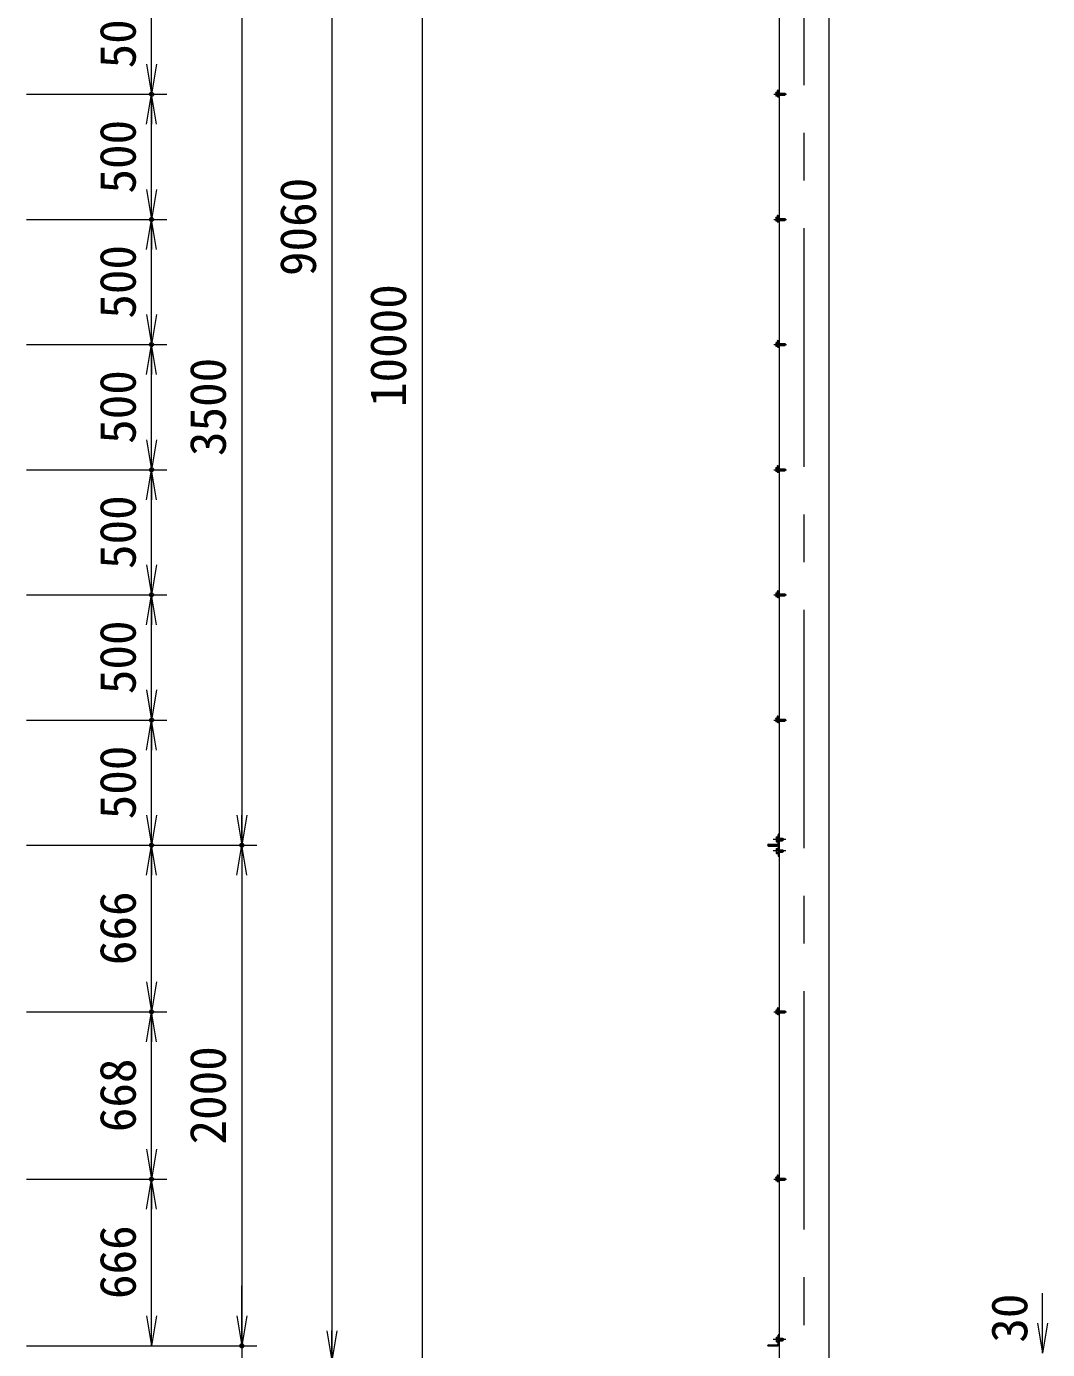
# Model space of a CAD drawing. Units: millimetres at full size. Extents: x -12600 to 12600, y -8910 to 8910.
# Drawn here: x -4337 to -259, y -1998 to 3288 of the extents above; entities that cross this region are included whole.
import ezdxf
from ezdxf.enums import TextEntityAlignment as Align

# ---------------------------------------------------------------- set-up
doc = ezdxf.new("R2010")
doc.units = ezdxf.units.MM
doc.header["$LTSCALE"] = 30
doc.header["$PDMODE"] = 32
doc.header["$PDSIZE"] = 15
doc.linetypes.add('USER1', pattern=[50.8, 31.75, -6.35, 6.35, -6.35])
for name, color, linetype, lineweight in [('0-1_D-STR-DIM', 7, 'Continuous', 13), ('0-2_D-BMK', 2, 'USER1', 13), ('0-3_D-STR3', 3, 'Continuous', 13), ('0-4_D-STR1', 1, 'Continuous', 18), ('0-6_0', 7, 'Continuous', 18)]:
    doc.layers.add(name, color=color, linetype=linetype, lineweight=lineweight)
doc.layers.add('0-7_Defpoints', color=253, linetype='Continuous')
doc.styles.add('ＭＳ ゴシック', font='')
doc.styles.get('ＭＳ ゴシック').set_extended_font_data('MS Gothic')

# ---------------------------------------------------------------- blocks, each defined once
blk = doc.blocks.new('_Open')
at = {"layer": '0-6_0'}
blk.add_line((-30, 5), (0, 0), dxfattribs=at)
blk.add_lwpolyline([(-30, -5), (0, 0), (-30, 0)], dxfattribs=at)

msp = doc.modelspace()

# ---------------------------------------------------------------- linework, layer by layer
at = {"layer": '0-1_D-STR-DIM'}
for p, q in [((-3117.14, 7017.35), (-3117.14, -2042.65)), ((-2757.14, 7017.35), (-2757.14, -2982.65)), ((-3837.14, 3017.35), (-3837.14, 3517.35)), ((-3477.14, 3517.35), (-3477.14, 17.35)), ((-4337.14, 3017.35), (-3777.14, 3017.35)), ((-4337.14, 3017.35), (-3777.14, 3017.35)), ((-3837.14, 2517.35), (-3837.14, 3017.35)), ((-4337.14, 2517.35), (-3777.14, 2517.35)), ((-4337.14, 2517.35), (-3777.14, 2517.35)), ((-3837.14, 2017.35), (-3837.14, 2517.35)), ((-4337.14, 2017.35), (-3777.14, 2017.35)), ((-4337.14, 2017.35), (-3777.14, 2017.35)), ((-3837.14, 1517.35), (-3837.14, 2017.35)), ((-4337.14, 1517.35), (-3777.14, 1517.35)), ((-4337.14, 1517.35), (-3777.14, 1517.35)), ((-3837.14, 1017.35), (-3837.14, 1517.35)), ((-4337.14, 1017.35), (-3777.14, 1017.35)), ((-4337.14, 1017.35), (-3777.14, 1017.35)), ((-3837.14, 517.35), (-3837.14, 1017.35)), ((-4337.14, 517.35), (-3777.14, 517.35)), ((-4337.14, 517.35), (-3777.14, 517.35)), ((-3837.14, 17.35), (-3837.14, 517.35)), ((-4337.14, 17.35), (-3777.14, 17.35)), ((-4337.14, 17.35), (-3777.14, 17.35)), ((-4337.14, 17.35), (-3417.14, 17.35)), ((-4337.14, 17.35), (-3417.14, 17.35)), ((-3837.14, -648.65), (-3837.14, 17.35)), ((-3477.14, 17.35), (-3477.14, -1982.65)), ((-4337.14, -648.65), (-3777.14, -648.65)), ((-4337.14, -648.65), (-3777.14, -648.65)), ((-3837.14, -1316.65), (-3837.14, -648.65)), ((-4337.14, -1316.65), (-3777.14, -1316.65)), ((-4337.14, -1316.65), (-3777.14, -1316.65)), ((-3837.14, -1982.65), (-3837.14, -1316.65)), ((-3477.14, -1862.65), (-3477.14, -1742.65)), ((-278.77, -1892.65), (-278.77, -1772.65)), ((-4337.14, -1982.65), (-3777.14, -1982.65)), ((-4337.14, -1982.65), (-3417.14, -1982.65)), ((-4337.14, -1982.65), (-3417.14, -1982.65)), ((-3477.14, -1982.65), (-3477.14, -2042.65))]:
    msp.add_line(p, q, dxfattribs=at)
at = {"layer": '0-2_D-BMK'}
for p, q in [((-1231.25, -3042.65), (-1231.25, 7077.35)), ((-1351.57, 3017.35), (-1301.57, 3017.35)), ((-1351.57, 2517.35), (-1301.57, 2517.35)), ((-1351.57, 2017.35), (-1301.57, 2017.35)), ((-1351.57, 1517.35), (-1301.57, 1517.35)), ((-1351.57, 1017.35), (-1301.57, 1017.35)), ((-1351.57, 517.35), (-1301.57, 517.35)), ((-1304.34, 40.35), (-1354.34, 40.35)), ((-1304.34, -5.65), (-1354.34, -5.65)), ((-1351.57, -648.65), (-1301.57, -648.65)), ((-1351.57, -1316.65), (-1301.57, -1316.65)), ((-1304.34, -1957.65), (-1354.34, -1957.65))]:
    msp.add_line(p, q, dxfattribs=at)
at = {"layer": '0-3_D-STR3'}
for p, q in [((-1344.55, 3023.65), (-1343.85, 3024.85)), ((-1344.55, 3023.65), (-1344.55, 3011.05)), ((-1339.25, 3024.85), (-1343.85, 3024.85)), ((-1339.25, 3021.1), (-1343.85, 3021.1)), ((-1339.25, 3013.59), (-1343.85, 3013.59)), ((-1339.25, 3030.35), (-1339.25, 3010.35)), ((-1339.25, 3024.85), (-1339.25, 3009.84)), ((-1336.25, 3033.35), (-1331.25, 3033.35)), ((-1336.25, 3029.85), (-1336.25, 3010.85)), ((-1336.25, 3021.35), (-1308.45, 3021.35)), ((-1336.25, 3020.6), (-1307.7, 3020.6)), ((-1336.25, 3014.1), (-1307.7, 3014.1)), ((-1336.25, 3013.35), (-1308.45, 3013.35)), ((-1335.75, 3030.35), (-1331.25, 3030.35)), ((-1331.25, 3033.35), (-1331.25, 3030.35)), ((-1308.45, 3021.35), (-1307.25, 3020.15)), ((-1308.45, 3021.35), (-1308.45, 3013.35)), ((-1308.45, 3013.35), (-1307.25, 3014.55)), ((-1307.25, 3020.15), (-1307.25, 3014.55)), ((-1344.55, 3011.05), (-1343.85, 3009.84)), ((-1339.25, 3009.84), (-1343.85, 3009.84)), ((-1336.25, 3007.35), (-1331.25, 3007.35)), ((-1335.75, 3010.35), (-1331.25, 3010.35)), ((-1331.25, 3010.35), (-1331.25, 3007.35)), ((-1344.55, 2523.65), (-1343.85, 2524.85)), ((-1344.55, 2523.65), (-1344.55, 2511.05)), ((-1344.55, 2511.05), (-1343.85, 2509.84)), ((-1339.25, 2524.85), (-1343.85, 2524.85)), ((-1339.25, 2521.1), (-1343.85, 2521.1)), ((-1339.25, 2513.59), (-1343.85, 2513.59)), ((-1339.25, 2509.84), (-1343.85, 2509.84)), ((-1339.25, 2530.35), (-1339.25, 2510.35)), ((-1339.25, 2524.85), (-1339.25, 2509.84)), ((-1336.25, 2533.35), (-1331.25, 2533.35)), ((-1336.25, 2529.85), (-1336.25, 2510.85)), ((-1336.25, 2521.35), (-1308.45, 2521.35)), ((-1336.25, 2520.6), (-1307.7, 2520.6)), ((-1336.25, 2514.1), (-1307.7, 2514.1)), ((-1336.25, 2513.35), (-1308.45, 2513.35)), ((-1336.25, 2507.35), (-1331.25, 2507.35)), ((-1335.75, 2530.35), (-1331.25, 2530.35)), ((-1335.75, 2510.35), (-1331.25, 2510.35)), ((-1331.25, 2533.35), (-1331.25, 2530.35)), ((-1331.25, 2510.35), (-1331.25, 2507.35)), ((-1308.45, 2521.35), (-1307.25, 2520.15)), ((-1308.45, 2521.35), (-1308.45, 2513.35)), ((-1308.45, 2513.35), (-1307.25, 2514.55)), ((-1307.25, 2520.15), (-1307.25, 2514.55)), ((-1344.55, 2023.65), (-1343.85, 2024.85)), ((-1344.55, 2023.65), (-1344.55, 2011.05)), ((-1344.55, 2011.05), (-1343.85, 2009.84)), ((-1339.25, 2024.85), (-1343.85, 2024.85)), ((-1339.25, 2021.1), (-1343.85, 2021.1)), ((-1339.25, 2013.59), (-1343.85, 2013.59)), ((-1339.25, 2009.84), (-1343.85, 2009.84)), ((-1339.25, 2030.35), (-1339.25, 2010.35)), ((-1339.25, 2024.85), (-1339.25, 2009.84)), ((-1336.25, 2033.35), (-1331.25, 2033.35)), ((-1336.25, 2029.85), (-1336.25, 2010.85)), ((-1336.25, 2021.35), (-1308.45, 2021.35)), ((-1336.25, 2020.6), (-1307.7, 2020.6)), ((-1336.25, 2014.1), (-1307.7, 2014.1)), ((-1336.25, 2013.35), (-1308.45, 2013.35)), ((-1335.75, 2030.35), (-1331.25, 2030.35)), ((-1335.75, 2010.35), (-1331.25, 2010.35)), ((-1331.25, 2033.35), (-1331.25, 2030.35)), ((-1331.25, 2010.35), (-1331.25, 2007.35)), ((-1308.45, 2021.35), (-1307.25, 2020.15)), ((-1308.45, 2021.35), (-1308.45, 2013.35)), ((-1308.45, 2013.35), (-1307.25, 2014.55)), ((-1307.25, 2020.15), (-1307.25, 2014.55)), ((-1336.25, 2007.35), (-1331.25, 2007.35)), ((-1336.25, 1533.35), (-1331.25, 1533.35)), ((-1331.25, 1533.35), (-1331.25, 1530.35)), ((-1344.55, 1523.65), (-1343.85, 1524.85)), ((-1344.55, 1523.65), (-1344.55, 1511.05)), ((-1344.55, 1511.05), (-1343.85, 1509.84)), ((-1339.25, 1524.85), (-1343.85, 1524.85)), ((-1339.25, 1521.1), (-1343.85, 1521.1)), ((-1339.25, 1513.59), (-1343.85, 1513.59)), ((-1339.25, 1509.84), (-1343.85, 1509.84)), ((-1339.25, 1530.35), (-1339.25, 1510.35)), ((-1339.25, 1524.85), (-1339.25, 1509.84)), ((-1336.25, 1529.85), (-1336.25, 1510.85)), ((-1336.25, 1521.35), (-1308.45, 1521.35)), ((-1336.25, 1520.6), (-1307.7, 1520.6)), ((-1336.25, 1514.1), (-1307.7, 1514.1)), ((-1336.25, 1513.35), (-1308.45, 1513.35)), ((-1336.25, 1507.35), (-1331.25, 1507.35)), ((-1335.75, 1530.35), (-1331.25, 1530.35)), ((-1335.75, 1510.35), (-1331.25, 1510.35)), ((-1331.25, 1510.35), (-1331.25, 1507.35)), ((-1308.45, 1521.35), (-1307.25, 1520.15)), ((-1308.45, 1521.35), (-1308.45, 1513.35)), ((-1308.45, 1513.35), (-1307.25, 1514.55)), ((-1307.25, 1520.15), (-1307.25, 1514.55)), ((-1344.55, 1023.65), (-1343.85, 1024.85)), ((-1344.55, 1023.65), (-1344.55, 1011.05)), ((-1344.55, 1011.05), (-1343.85, 1009.84)), ((-1339.25, 1024.85), (-1343.85, 1024.85)), ((-1339.25, 1021.1), (-1343.85, 1021.1)), ((-1339.25, 1013.59), (-1343.85, 1013.59)), ((-1339.25, 1009.84), (-1343.85, 1009.84)), ((-1339.25, 1030.35), (-1339.25, 1010.35)), ((-1339.25, 1024.85), (-1339.25, 1009.84)), ((-1336.25, 1033.35), (-1331.25, 1033.35)), ((-1336.25, 1029.85), (-1336.25, 1010.85)), ((-1336.25, 1021.35), (-1308.45, 1021.35)), ((-1336.25, 1020.6), (-1307.7, 1020.6)), ((-1336.25, 1014.1), (-1307.7, 1014.1)), ((-1336.25, 1013.35), (-1308.45, 1013.35)), ((-1336.25, 1007.35), (-1331.25, 1007.35)), ((-1335.75, 1030.35), (-1331.25, 1030.35)), ((-1335.75, 1010.35), (-1331.25, 1010.35)), ((-1331.25, 1033.35), (-1331.25, 1030.35)), ((-1331.25, 1010.35), (-1331.25, 1007.35)), ((-1308.45, 1021.35), (-1307.25, 1020.15)), ((-1308.45, 1021.35), (-1308.45, 1013.35)), ((-1308.45, 1013.35), (-1307.25, 1014.55)), ((-1307.25, 1020.15), (-1307.25, 1014.55)), ((-1339.25, 530.35), (-1339.25, 510.35)), ((-1336.25, 533.35), (-1331.25, 533.35)), ((-1336.25, 529.85), (-1336.25, 510.85)), ((-1335.75, 530.35), (-1331.25, 530.35)), ((-1331.25, 533.35), (-1331.25, 530.35)), ((-1344.55, 523.65), (-1343.85, 524.85)), ((-1344.55, 523.65), (-1344.55, 511.05)), ((-1344.55, 511.05), (-1343.85, 509.84)), ((-1339.25, 524.85), (-1343.85, 524.85)), ((-1339.25, 521.1), (-1343.85, 521.1)), ((-1339.25, 513.59), (-1343.85, 513.59)), ((-1339.25, 509.84), (-1343.85, 509.84)), ((-1339.25, 524.85), (-1339.25, 509.84)), ((-1336.25, 521.35), (-1308.45, 521.35)), ((-1336.25, 520.6), (-1307.7, 520.6)), ((-1336.25, 514.1), (-1307.7, 514.1)), ((-1336.25, 513.35), (-1308.45, 513.35)), ((-1336.25, 507.35), (-1331.25, 507.35)), ((-1335.75, 510.35), (-1331.25, 510.35)), ((-1331.25, 510.35), (-1331.25, 507.35)), ((-1308.45, 521.35), (-1307.25, 520.15)), ((-1308.45, 521.35), (-1308.45, 513.35)), ((-1308.45, 513.35), (-1307.25, 514.55)), ((-1307.25, 520.15), (-1307.25, 514.55)), ((-1342.25, 48.6), (-1341.34, 50.16)), ((-1342.25, 48.6), (-1342.25, 32.1)), ((-1342.25, 32.1), (-1341.34, 30.53)), ((-1342.25, 2.6), (-1341.34, 4.16)), ((-1342.25, 2.6), (-1342.25, -13.9)), ((-1341.34, 50.16), (-1335.25, 50.16)), ((-1341.34, 45.25), (-1335.25, 45.25)), ((-1341.34, 35.44), (-1335.25, 35.44)), ((-1341.34, 30.53), (-1335.25, 30.53)), ((-1341.34, 4.16), (-1335.25, 4.16)), ((-1335.25, 50.16), (-1335.25, 30.53)), ((-1335.25, 4.16), (-1335.25, -15.47)), ((-1331.25, 45.35), (-1316.75, 45.35)), ((-1331.25, 44.45), (-1315.85, 44.45)), ((-1331.25, 36.25), (-1315.85, 36.25)), ((-1331.25, 35.35), (-1316.75, 35.35)), ((-1316.75, 45.35), (-1315.25, 43.85)), ((-1315.25, 43.85), (-1315.25, 36.85)), ((-1342.25, -13.9), (-1341.34, -15.47)), ((-1341.34, -0.75), (-1335.25, -0.75)), ((-1341.34, -10.56), (-1335.25, -10.56)), ((-1341.34, -15.47), (-1335.25, -15.47)), ((-1331.25, -0.65), (-1316.75, -0.65)), ((-1331.25, -1.55), (-1315.85, -1.55)), ((-1331.25, -9.75), (-1315.85, -9.75)), ((-1331.25, -10.65), (-1316.75, -10.65)), ((-1316.75, -0.65), (-1315.25, -2.15)), ((-1315.25, -2.15), (-1315.25, -9.15)), ((-1336.25, -632.65), (-1331.25, -632.65)), ((-1331.25, -632.65), (-1331.25, -635.65)), ((-1344.55, -642.35), (-1343.85, -641.15)), ((-1344.55, -642.35), (-1344.55, -654.95)), ((-1344.55, -654.95), (-1343.85, -656.16)), ((-1339.25, -641.15), (-1343.85, -641.15)), ((-1339.25, -644.9), (-1343.85, -644.9)), ((-1339.25, -652.41), (-1343.85, -652.41)), ((-1339.25, -656.16), (-1343.85, -656.16)), ((-1339.25, -635.65), (-1339.25, -655.65)), ((-1339.25, -641.15), (-1339.25, -656.16)), ((-1336.25, -636.15), (-1336.25, -655.15)), ((-1336.25, -644.65), (-1308.45, -644.65)), ((-1336.25, -645.4), (-1307.7, -645.4)), ((-1336.25, -651.9), (-1307.7, -651.9)), ((-1336.25, -652.65), (-1308.45, -652.65)), ((-1336.25, -658.65), (-1331.25, -658.65)), ((-1335.75, -635.65), (-1331.25, -635.65)), ((-1335.75, -655.65), (-1331.25, -655.65)), ((-1331.25, -655.65), (-1331.25, -658.65)), ((-1308.45, -644.65), (-1307.25, -645.85)), ((-1308.45, -644.65), (-1308.45, -652.65)), ((-1308.45, -652.65), (-1307.25, -651.45)), ((-1307.25, -645.85), (-1307.25, -651.45)), ((-1344.55, -1310.35), (-1343.85, -1309.15)), ((-1344.55, -1310.35), (-1344.55, -1322.95)), ((-1339.25, -1309.15), (-1343.85, -1309.15)), ((-1339.25, -1312.9), (-1343.85, -1312.9)), ((-1339.25, -1320.41), (-1343.85, -1320.41)), ((-1339.25, -1303.65), (-1339.25, -1323.65)), ((-1339.25, -1309.15), (-1339.25, -1324.16)), ((-1336.25, -1300.65), (-1331.25, -1300.65)), ((-1336.25, -1304.15), (-1336.25, -1323.15)), ((-1336.25, -1312.65), (-1308.45, -1312.65)), ((-1336.25, -1313.4), (-1307.7, -1313.4)), ((-1336.25, -1319.9), (-1307.7, -1319.9)), ((-1336.25, -1320.65), (-1308.45, -1320.65)), ((-1335.75, -1303.65), (-1331.25, -1303.65)), ((-1331.25, -1300.65), (-1331.25, -1303.65)), ((-1308.45, -1312.65), (-1307.25, -1313.85)), ((-1308.45, -1312.65), (-1308.45, -1320.65)), ((-1308.45, -1320.65), (-1307.25, -1319.45)), ((-1307.25, -1313.85), (-1307.25, -1319.45)), ((-1344.55, -1322.95), (-1343.85, -1324.16)), ((-1339.25, -1324.16), (-1343.85, -1324.16)), ((-1336.25, -1326.65), (-1331.25, -1326.65)), ((-1335.75, -1323.65), (-1331.25, -1323.65)), ((-1331.25, -1323.65), (-1331.25, -1326.65)), ((-1342.25, -1949.4), (-1341.34, -1947.84)), ((-1342.25, -1949.4), (-1342.25, -1965.9)), ((-1341.34, -1947.84), (-1335.25, -1947.84)), ((-1341.34, -1952.75), (-1335.25, -1952.75)), ((-1335.25, -1947.84), (-1335.25, -1967.47)), ((-1331.25, -1952.65), (-1316.75, -1952.65)), ((-1331.25, -1953.55), (-1315.85, -1953.55)), ((-1316.75, -1952.65), (-1315.25, -1954.15)), ((-1315.25, -1954.15), (-1315.25, -1961.15)), ((-1342.25, -1965.9), (-1341.34, -1967.47)), ((-1341.34, -1962.56), (-1335.25, -1962.56)), ((-1341.34, -1967.47), (-1335.25, -1967.47)), ((-1331.25, -1961.75), (-1315.85, -1961.75)), ((-1331.25, -1962.65), (-1316.75, -1962.65))]:
    msp.add_line(p, q, dxfattribs=at)
for points in [[(-1316.75, 45.35), (-1316.75, 35.35), (-1315.25, 36.85)], [(-1316.75, -0.65), (-1316.75, -10.65), (-1315.25, -9.15)], [(-1316.75, -1952.65), (-1316.75, -1962.65), (-1315.25, -1961.15)]]:
    msp.add_lwpolyline(points, dxfattribs=at)
for centre, radius, start, end in [((-1341.11, 3022.98), 3.32, 145.61585, 214.38415), ((-1332.01, 3017.35), 12.42, 162.4121, 197.5879), ((-1341.11, 3011.72), 3.32, 145.61585, 214.38415), ((-1336.25, 3030.35), 3, 90, 180), ((-1335.75, 3029.85), 0.5, 90, 180), ((-1336.25, 3010.35), 3, 180, 270), ((-1335.75, 3010.85), 0.5, 180, 270), ((-1341.11, 2522.98), 3.32, 145.61585, 214.38415), ((-1332.01, 2517.35), 12.42, 162.4121, 197.5879), ((-1341.11, 2511.72), 3.32, 145.61585, 214.38415), ((-1336.25, 2530.35), 3, 90, 180), ((-1336.25, 2510.35), 3, 180, 270), ((-1335.75, 2529.85), 0.5, 90, 180), ((-1335.75, 2510.85), 0.5, 180, 270), ((-1341.11, 2022.98), 3.32, 145.61585, 214.38415), ((-1332.01, 2017.35), 12.42, 162.4121, 197.5879), ((-1341.11, 2011.72), 3.32, 145.61585, 214.38415), ((-1336.25, 2030.35), 3, 90, 180), ((-1336.25, 2010.35), 3, 180, 270), ((-1335.75, 2029.85), 0.5, 90, 180), ((-1335.75, 2010.85), 0.5, 180, 270), ((-1336.25, 1530.35), 3, 90, 180), ((-1341.11, 1522.98), 3.32, 145.61585, 214.38415), ((-1332.01, 1517.35), 12.42, 162.4121, 197.5879), ((-1341.11, 1511.72), 3.32, 145.61585, 214.38415), ((-1336.25, 1510.35), 3, 180, 270), ((-1335.75, 1529.85), 0.5, 90, 180), ((-1335.75, 1510.85), 0.5, 180, 270), ((-1341.11, 1022.98), 3.32, 145.61585, 214.38415), ((-1332.01, 1017.35), 12.42, 162.4121, 197.5879), ((-1341.11, 1011.72), 3.32, 145.61585, 214.38415), ((-1336.25, 1030.35), 3, 90, 180), ((-1336.25, 1010.35), 3, 180, 270), ((-1335.75, 1029.85), 0.5, 90, 180), ((-1335.75, 1010.85), 0.5, 180, 270), ((-1336.25, 530.35), 3, 90, 180), ((-1335.75, 529.85), 0.5, 90, 180), ((-1341.11, 522.98), 3.32, 145.61585, 214.38415), ((-1332.01, 517.35), 12.42, 162.4121, 197.5879), ((-1341.11, 511.72), 3.32, 145.61585, 214.38415), ((-1336.25, 510.35), 3, 180, 270), ((-1335.75, 510.85), 0.5, 180, 270), ((-1337.76, 47.71), 4.34, 145.61575, 214.38425), ((-1337.76, 32.99), 4.34, 145.61575, 214.38425), ((-1337.76, 1.71), 4.34, 145.61575, 214.38425), ((-1325.86, 40.35), 16.24, 162.41205, 197.58795), ((-1337.76, -13.01), 4.34, 145.61575, 214.38425), ((-1325.86, -5.65), 16.24, 162.41205, 197.58795), ((-1336.25, -635.65), 3, 90, 180), ((-1341.11, -643.02), 3.32, 145.61585, 214.38415), ((-1332.01, -648.65), 12.42, 162.4121, 197.5879), ((-1341.11, -654.28), 3.32, 145.61585, 214.38415), ((-1336.25, -655.65), 3, 180, 270), ((-1335.75, -636.15), 0.5, 90, 180), ((-1335.75, -655.15), 0.5, 180, 270), ((-1341.11, -1311.02), 3.32, 145.61585, 214.38415), ((-1332.01, -1316.65), 12.42, 162.4121, 197.5879), ((-1341.11, -1322.28), 3.32, 145.61585, 214.38415), ((-1336.25, -1303.65), 3, 90, 180), ((-1335.75, -1304.15), 0.5, 90, 180), ((-1336.25, -1323.65), 3, 180, 270), ((-1335.75, -1323.15), 0.5, 180, 270), ((-1337.76, -1950.29), 4.34, 145.61575, 214.38425), ((-1325.86, -1957.65), 16.24, 162.41205, 197.58795), ((-1337.76, -1965.01), 4.34, 145.61575, 214.38425)]:
    msp.add_arc(centre, radius, start, end, dxfattribs=at)
at = {"layer": '0-4_D-STR1'}
for p, q in [((-1331.25, 7017.35), (-1331.25, -2982.65)), ((-1335.25, 25.85), (-1335.25, 59.35)), ((-1332.25, 62.35), (-1331.25, 62.35)), ((-1331.25, 22.35), (-1331.25, 62.35)), ((-1376.25, 17.35), (-1376.25, 18.35)), ((-1376.25, 17.35), (-1336.25, 17.35)), ((-1376.25, 17.35), (-1376.25, 16.35)), ((-1376.25, 17.35), (-1336.25, 17.35)), ((-1373.25, 21.35), (-1339.75, 21.35)), ((-1373.25, 13.35), (-1339.75, 13.35)), ((-1335.25, 8.85), (-1335.25, -24.65)), ((-1331.25, 12.35), (-1331.25, -27.65)), ((-1332.25, -27.65), (-1331.25, -27.65)), ((-1335.25, -1974.15), (-1335.25, -1940.65)), ((-1332.25, -1937.65), (-1331.25, -1937.65)), ((-1331.25, -1977.65), (-1331.25, -1937.65)), ((-1376.25, -1982.65), (-1376.25, -1981.65)), ((-1376.25, -1982.65), (-1336.25, -1982.65)), ((-1373.25, -1978.65), (-1339.75, -1978.65))]:
    msp.add_line(p, q, dxfattribs=at)
msp.add_lwpolyline([(-1331.25, -2982.65), (-1131.25, -2982.65), (-1131.25, 7017.35)], dxfattribs=at)
for centre, radius, start, end in [((-1332.25, 59.35), 3, 90, 180), ((-1373.25, 18.35), 3, 90, 180), ((-1373.25, 16.35), 3, 180, 270), ((-1339.75, 25.85), 4.5, 270, 0), ((-1339.75, 8.85), 4.5, 0, 90), ((-1336.25, 22.35), 5, 270, 0), ((-1336.25, 12.35), 5, 0, 90), ((-1332.25, -24.65), 3, 180, 270), ((-1332.25, -1940.65), 3, 90, 180), ((-1373.25, -1981.65), 3, 90, 180), ((-1339.75, -1974.15), 4.5, 270, 0), ((-1336.25, -1977.65), 5, 270, 0)]:
    msp.add_arc(centre, radius, start, end, dxfattribs=at)
at = {"layer": '0-7_Defpoints'}
for p in [(-3837.14, 3017.35), (-3837.14, 2517.35), (-3837.14, 2017.35), (-3837.14, 1517.35), (-3837.14, 1017.35), (-3837.14, 517.35), (-3837.14, 17.35), (-3477.14, 17.35), (-3837.14, -648.65), (-3837.14, -1316.65), (-3477.14, -1982.65)]:
    msp.add_point(p, dxfattribs=at)

# ---------------------------------------------------------------- block references
at = {"layer": '0-1_D-STR-DIM', "xscale": 4, "yscale": 4}
for p, rotation in [((-3837.14, 3017.35), 270), ((-3837.14, 3017.35), 90), ((-3837.14, 2517.35), 270), ((-3837.14, 2517.35), 90), ((-3837.14, 2017.35), 270), ((-3837.14, 2017.35), 90), ((-3837.14, 1517.35), 270), ((-3837.14, 1517.35), 90), ((-3837.14, 1017.35), 270), ((-3837.14, 1017.35), 90), ((-3837.14, 517.35), 270), ((-3837.14, 517.35), 90), ((-3837.14, 17.35), 270), ((-3477.14, 17.35), 270), ((-3837.14, 17.35), 90), ((-3477.14, 17.35), 90), ((-3837.14, -648.65), 270), ((-3837.14, -648.65), 90), ((-3837.14, -1316.65), 270), ((-3837.14, -1316.65), 90), ((-3837.14, -1982.65), 270), ((-3477.14, -1982.65), 270), ((-3477.14, -1982.65), 270), ((-278.77, -2012.65), 270), ((-3117.14, -2042.65), 270)]:
    msp.add_blockref('_Open', p, dxfattribs=dict(at, rotation=rotation))

# ---------------------------------------------------------------- texts
at = {"layer": '0-1_D-STR-DIM', "style": 'ＭＳ ゴシック'}
for s, p in [('500', (-3857.39, 3120.68)), ('500', (-3857.39, 2620.68)), ('9060', (-3137.39, 2291.17)), ('500', (-3857.39, 2120.68)), ('10000', (-2777.39, 1767.82)), ('500', (-3857.39, 1620.68)), ('3500', (-3497.39, 1571.92)), ('500', (-3857.39, 1120.68)), ('500', (-3857.39, 620.68)), ('500', (-3857.39, 120.68)), ('666', (-3857.39, -461.92)), ('668', (-3857.39, -1129.3)), ('2000', (-3497.39, -1178.46)), ('666', (-3857.39, -1795.92)), ('30', (-296.2, -1970.42))]:
    msp.add_text(s, height=144.3, rotation=90, dxfattribs=at).set_placement(p, align=Align.BOTTOM_LEFT)

doc.saveas('drawing.dxf')
